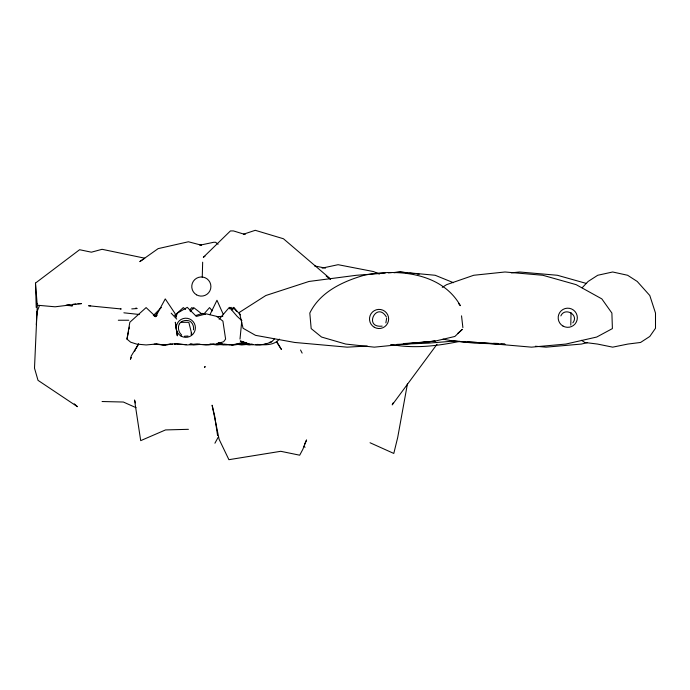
<?xml version="1.0" encoding="UTF-8"?>
<svg xmlns="http://www.w3.org/2000/svg" width="690" height="690" viewBox="0 0 690 690"><rect width="100%" height="100%" fill="white"/><g stroke="black" fill="none" stroke-linecap="round" stroke-linejoin="round"><path stroke-width="1.03" d="M571.035 312.665L570.794 325.128M202.256 277.268L202.662 262.183M74.261 403.84L77.444 406.695L38.019 380.345L34.5 368.167L37.269 305.843M36.32 324.654L36.932 312.044L39.468 305.584M193.528 329.837C194.054 326.456 192.57 322.489 189.414 320.902M239.999 339.109L241.647 322.264M191.182 334.762L191.328 332.623M36.932 312.044L36.605 315.787M175.967 317.012L177.382 313.165L187.257 307.343L196.391 316.408L206.258 313.864L216.833 316.408L222.913 321.126L225.613 339.109L223.646 341.714L216.134 344.077L206.258 344.948L197.124 344.077L187.257 344.948L176.286 343.568L165.255 344.948L155.681 344.077L146.116 344.948L136.542 344.077L130.634 342.18L126.977 339.109L129.832 322.264L146.116 307.593L155.681 316.65L157.156 315.261M407.48 383.623L397.699 437.486L393.792 453.442L370.047 442.747M126.977 339.109L128.599 331.114M129.004 329.113L129.41 327.12M179.245 323.972C177.494 327.69 178.555 332.347 181.643 335.03M385.874 322.886L386.633 318.219M393.102 402.934L392.213 404.883L437.02 344.25M304.609 444.127L306.576 439.944L302.807 449.397L299.693 455.193L280.752 451.303L228.907 459.687L219.118 439.306L212.115 405.203L214.763 416.51L217.557 435.528M209.941 314.726L216.971 300.262L223.431 314.726M131.324 357.532L130.41 359.283L131.264 355.928L138.466 344.008M134.516 351.417L135.43 349.675M572.847 322.842C579.428 314.674 564.567 306.852 560.866 315.908M135.956 348.743L138.612 344.086M214.926 443.213L218.238 437.124M179.331 323.826C181.194 320.824 185.248 320.039 188.499 320.652M153.318 315.554L161.365 307.455M154.569 316.348L157.156 313.165M231.719 309.819L233.755 307.343L240.301 314.899M189.724 310.06L191.803 307.593L193.485 308.887M190.233 311.707L193.7 307.593L201.972 314.062M582.162 287.756L588.122 281.46L597.73 275.267L612.677 271.989L627.624 275.267L637.232 281.46L649.79 295.51L655.5 313.062L655.5 328.259L649.79 336.461L640.553 342.464L627.857 344.06L612.677 347.156L597.497 344.06L584.801 342.464L581.437 340.282M203.584 314.381L209.553 307.593L212.218 310.888M229.718 308.853L231.047 307.343L233.022 309.784M219.135 319.237L229.347 307.343L237.205 316.408L241.905 320.652M231.892 309.103L233.384 307.593L236.661 311.363M272.067 341.412L274.344 339.109M279.303 339.109C274.24 345.552 264.658 345.095 257.31 344.396M243.415 341.697L242.923 342.18C235.1 345.017 225.932 346.268 218.195 342.559M174.682 315.502L183.299 307.593L185.576 309.448M457.875 333.27L462.386 329.32L454.865 336.461L435.157 341.093L416.432 343.137L403.598 343.732M36.225 307.498L35.483 283.09L79.592 249.72L91.408 252.186L102.06 249.306L144.779 258.198L139.803 261.622L158.139 248.633L188.413 241.767L201.454 245.2L199.867 245.2L213.762 242.268L215.565 242.268L218.118 244.208M204.982 256.214L203.326 257.327L230.426 230.926L233.462 230.926L245.2 234.531M442.247 287.368L446.637 284.651L473.728 275.267L505.037 271.989L542.806 275.267L576.133 284.651L601.835 298.891L611.892 313.062L612.401 328.595L596.729 337.039L565.878 344.06L531.498 347.156L479.076 342.585M459.756 341.378C437.658 345.914 414.423 348.838 391.963 344.603M243.492 234.212L255.257 230.313L283.452 238.757L330.536 278.976M195.399 315.675L202.308 313.389L205.31 314.209M246.313 342.49L241.207 344.077L233.755 344.948L230.874 344.612M382.165 326.12C362.923 328.199 376.766 300.711 386.383 317.003M269.324 342.447L271.731 341.74C262.071 346.449 249.815 345.699 240.249 340.989L242.069 341.464M587.561 342.611L581.368 344.06L546.04 347.156L535.38 346.242M322.118 268.117L338.1 264.693L373.437 271.549L379.397 274.034M188.034 336.013L184.437 336.228M303.574 446.189L305.066 447.249M174.881 344.051L174.432 344.094L186.266 344.681M66.766 305.023L69.819 304.652M72.873 304.29L75.917 303.919M393.981 272.714L400.355 271.989L407.687 272.869M165.755 344.62L162.892 344.948L154.18 344.077M167.661 344.396L170.525 344.077M172.422 344.077L164.789 344.948L156.078 344.077M214.538 344.396L207.552 344.698M221.947 344.396L216.971 344.948L209.958 344.077M227.614 344.508L223.629 344.948L216.617 344.077M233.712 344.655L229.037 344.698M511.23 272.861L519.579 271.989L557.339 275.267L586.638 283.521M239.344 344.362L231.495 344.698M247.676 344.362L241.707 344.948L236.049 344.198M253.17 344.56L249.194 344.948L240.689 343.655M260.51 344.655L255.636 344.698M264.486 344.267L266.469 344.077M190.207 344.336L206.543 344.629M417.295 342.611L403.547 343.586M419.391 342.43L425.696 341.895M427.8 341.723L435.157 341.093L374.299 347.156L345.699 344.06L321.54 337.039L311.173 328.595L309.81 313.062C320.065 291.991 342.628 281.52 364.07 275.267C397.682 268.479 441.911 272.619 460.359 305.679L458.445 303.393M200.074 344.422L193.7 344.948L189.914 344.362M199.677 344.31L189.905 344.655M453.848 341.093L428.456 343.137L396.871 344.396M385.184 273.111L356.514 275.267L308.982 281.46L265.84 295.51L239.396 312.389L243.07 328.259L255.524 335.34L294.768 342.464L347.122 347.156L367.235 346.044M388.366 272.869L391.549 272.628M394.732 272.386L400.045 271.989L435.157 275.267L453.477 282.702M209.726 344.388L213.969 344.077M131.764 308.896L137.146 308.551L135.973 307.956M190.061 344.077L192.053 343.956M390.523 344.75L392.636 344.629M216.582 316.598L222.784 316.391M181.194 322.316L188.827 322.316L191.794 334.245M188.413 429.318L165.514 429.93L140.7 440.643L134.524 400.002L135.49 402.908M77.953 303.669L81.523 303.6L55.088 306.8L37.243 305.204L35.483 283.09M231.538 344.664L232.987 344.655M118.326 320.238L128.754 320.238M90.64 305.791L88.605 305.765L121.216 308.973L120.379 308.879M102.06 401.52L123.363 402.029L136.103 407.704M493.54 343.292L497.706 343.439M465.267 341.774L453.589 341.093L443.032 339.17M467.397 341.904L476.945 342.456M497.861 343.749L453.589 341.093L474.841 343.137L505.037 344.224L500.94 343.948M65.697 305.342L72.407 305.843L68.474 305.282M36.932 303.6L37.579 303.669M123.872 312.803L139.251 314.485M409.782 273.119L413.974 273.628M417.122 274.008L419.218 274.258M224.026 344.077L227.036 344.448M250.919 344.077L252.807 344.319M314.528 265.935L325.482 268.117M219.135 342.49L222.068 343.439M243.139 341.8L249.418 344.077M153.775 315.666L155.681 316.65L165.255 298.908L174.82 313.165L176.312 316.995M330.303 279.278L326.189 275.991M176.735 319.099L171.172 313.165M276.802 342.326L281.451 349.502L276.587 341.369M300.53 350.003L302.142 353.108M177.356 335.849L175.32 322.264L177.201 335.444M461.532 315.839L462.886 327.638M205.008 366.562L204.74 367.356L205.008 366.562M562.971 326.042A9.565 9.565 0 0 0 577.332 317.754A9.565 9.565 0 0 0 562.971 309.465A9.565 9.565 0 0 0 562.971 326.042M374.291 327.25A9.565 9.565 0 0 0 388.643 318.961A9.565 9.565 0 0 0 374.291 310.673A9.565 9.565 0 0 0 374.291 327.25M181.047 336.065A9.565 9.565 0 0 0 195.399 327.776A9.565 9.565 0 0 0 181.047 319.487A9.565 9.565 0 0 0 181.047 336.065M196.547 294.828A9.565 9.565 0 0 0 210.907 286.54A9.565 9.565 0 0 0 196.547 278.26A9.565 9.565 0 0 0 196.547 294.828"/></g></svg>
